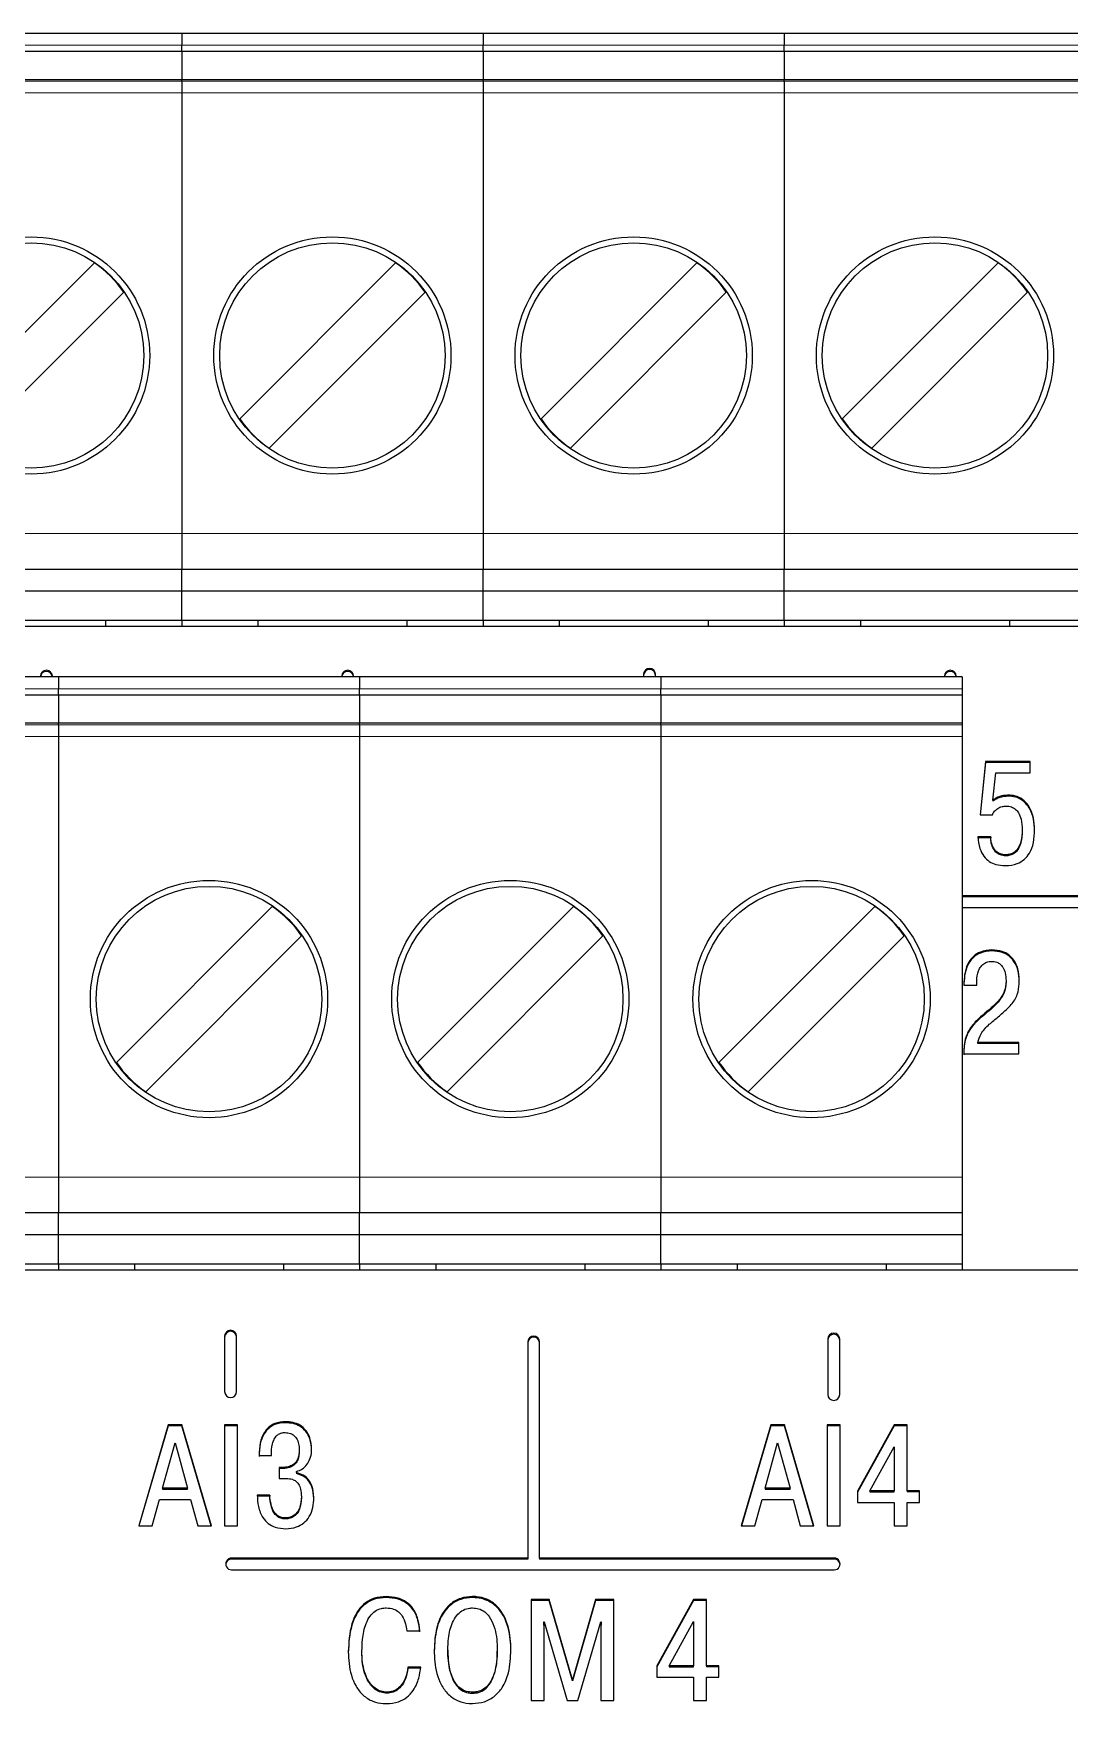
# Model space of a CAD drawing. Header units: millimetres. Extents: x 15 to 1184, y 5 to 836.
# Drawn here: x 604.62 to 608.11, y 666.64 to 672.27 of the extents above; entities that cross this region are included whole.
import ezdxf

# ---------------------------------------------------------------- set-up
doc = ezdxf.new("R2010")
doc.units = ezdxf.units.MM

msp = doc.modelspace()

# ---------------------------------------------------------------- linework, layer by layer
at = {"color": 7, "linetype": 'Continuous', "lineweight": 25}
for p, q in [((605.1205, 672.2687), (604.1045, 672.2687)), ((606.1365, 672.2687), (605.1205, 672.2687)), ((605.1205, 672.2687), (605.1205, 672.2287)), ((607.1525, 672.2687), (606.1365, 672.2687)), ((606.1365, 672.2687), (606.1365, 672.2287)), ((608.1685, 672.2687), (607.1525, 672.2687)), ((607.1525, 672.2687), (607.1525, 672.2287)), ((604.1045, 672.2087), (605.1205, 672.2087)), ((605.1205, 672.2087), (605.1205, 672.2287)), ((605.1205, 672.2087), (606.1365, 672.2087)), ((605.1205, 672.2087), (605.1205, 672.1127)), ((606.1365, 672.2087), (606.1365, 672.2287)), ((606.1365, 672.2087), (607.1525, 672.2087)), ((606.1365, 672.2087), (606.1365, 672.1127)), ((607.1525, 672.2087), (607.1525, 672.2287)), ((607.1525, 672.2087), (608.1685, 672.2087)), ((607.1525, 672.2087), (607.1525, 672.1127)), ((605.1205, 672.1127), (604.1045, 672.1127)), ((606.1365, 672.1127), (605.1205, 672.1127)), ((605.1205, 672.1078), (605.1205, 672.1127)), ((605.1205, 672.1078), (605.1205, 672.0679)), ((605.1205, 672.0679), (605.1205, 670.5827)), ((607.1525, 672.1127), (606.1365, 672.1127)), ((606.1365, 672.1078), (606.1365, 672.1127)), ((606.1365, 672.1078), (606.1365, 672.0679)), ((606.1365, 672.0679), (606.1365, 670.5827)), ((608.1685, 672.1127), (607.1525, 672.1127)), ((607.1525, 672.1078), (607.1525, 672.1127)), ((607.1525, 672.1078), (607.1525, 672.0679)), ((607.1525, 672.0679), (607.1525, 670.5827)), ((604.3001, 670.9693), (604.8259, 671.4951)), ((605.3161, 670.9693), (605.8419, 671.4951)), ((606.3321, 670.9693), (606.8579, 671.4951)), ((607.3481, 670.9693), (607.8739, 671.4951)), ((604.9249, 671.3961), (604.3991, 670.8703)), ((605.9409, 671.3961), (605.4151, 670.8703)), ((606.9569, 671.3961), (606.4311, 670.8703)), ((607.9729, 671.3961), (607.4471, 670.8703)), ((605.1205, 670.5827), (605.1205, 670.4627)), ((606.1365, 670.5827), (606.1365, 670.4627)), ((607.1525, 670.5827), (607.1525, 670.4627)), ((604.1045, 670.4627), (605.1205, 670.4627)), ((605.1205, 670.4627), (606.1365, 670.4627)), ((605.1205, 670.3887), (605.1205, 670.4627)), ((606.1365, 670.4627), (607.1525, 670.4627)), ((606.1365, 670.3887), (606.1365, 670.4627)), ((607.1525, 670.4627), (608.1685, 670.4627)), ((607.1525, 670.3887), (607.1525, 670.4627)), ((604.1045, 670.3887), (605.1205, 670.3887)), ((605.1205, 670.3887), (606.1365, 670.3887)), ((605.1205, 670.2887), (605.1205, 670.3887)), ((606.1365, 670.3887), (607.1525, 670.3887)), ((606.1365, 670.2887), (606.1365, 670.3887)), ((607.1525, 670.3887), (608.1685, 670.3887)), ((607.1525, 670.2887), (607.1525, 670.3887)), ((613.2565, 670.2687), (589.8565, 670.2687)), ((604.8635, 670.2887), (604.3615, 670.2887)), ((605.1205, 670.2887), (604.8635, 670.2887)), ((604.8635, 670.2887), (604.8635, 670.2687)), ((605.3775, 670.2887), (605.1205, 670.2887)), ((605.1205, 670.2887), (605.1205, 670.2687)), ((605.8795, 670.2887), (605.3775, 670.2887)), ((605.3775, 670.2887), (605.3775, 670.2687)), ((606.1365, 670.2887), (605.8795, 670.2887)), ((605.8795, 670.2887), (605.8795, 670.2687)), ((606.3935, 670.2887), (606.1365, 670.2887)), ((606.1365, 670.2887), (606.1365, 670.2687)), ((606.8955, 670.2887), (606.3935, 670.2887)), ((606.3935, 670.2887), (606.3935, 670.2687)), ((607.1525, 670.2887), (606.8955, 670.2887)), ((606.8955, 670.2887), (606.8955, 670.2687)), ((607.4095, 670.2887), (607.1525, 670.2887)), ((607.1525, 670.2887), (607.1525, 670.2687)), ((607.9115, 670.2887), (607.4095, 670.2887)), ((607.4095, 670.2887), (607.4095, 670.2687)), ((608.1685, 670.2887), (607.9115, 670.2887)), ((607.9115, 670.2887), (607.9115, 670.2687)), ((604.7045, 670.0987), (603.6885, 670.0987)), ((604.6442, 670.1014), (604.6442, 670.0987)), ((604.6842, 670.0987), (604.6842, 670.1014)), ((605.7205, 670.0987), (604.7045, 670.0987)), ((604.7045, 670.0987), (604.7045, 670.0587)), ((605.6602, 670.1014), (605.6602, 670.0987)), ((605.7002, 670.0987), (605.7002, 670.1014)), ((606.7365, 670.0987), (605.7205, 670.0987)), ((605.7205, 670.0987), (605.7205, 670.0587)), ((606.6779, 670.1079), (606.6779, 670.0987)), ((606.7179, 670.0987), (606.7179, 670.1079)), ((607.7525, 670.0987), (606.7365, 670.0987)), ((606.7365, 670.0987), (606.7365, 670.0587)), ((607.6922, 670.1014), (607.6922, 670.0987)), ((607.7322, 670.0987), (607.7322, 670.1014)), ((607.7525, 670.0987), (607.7525, 670.0587)), ((603.6885, 670.0387), (604.7045, 670.0387)), ((604.7045, 670.0387), (604.7045, 670.0587)), ((604.7045, 670.0387), (605.7205, 670.0387)), ((604.7045, 670.0387), (604.7045, 669.9427)), ((605.7205, 670.0387), (605.7205, 670.0587)), ((605.7205, 670.0387), (606.7365, 670.0387)), ((605.7205, 670.0387), (605.7205, 669.9427)), ((606.7365, 670.0387), (606.7365, 670.0587)), ((606.7365, 670.0387), (607.7525, 670.0387)), ((606.7365, 670.0387), (606.7365, 669.9427)), ((607.7525, 670.0587), (607.7525, 670.0387)), ((607.7525, 670.0387), (607.7525, 669.9427)), ((604.7045, 669.9427), (603.6885, 669.9427)), ((605.7205, 669.9427), (604.7045, 669.9427)), ((604.7045, 669.9378), (604.7045, 669.9427)), ((604.7045, 669.9378), (604.7045, 669.8979)), ((606.7365, 669.9427), (605.7205, 669.9427)), ((605.7205, 669.9378), (605.7205, 669.9427)), ((605.7205, 669.9378), (605.7205, 669.8979)), ((607.7525, 669.9427), (606.7365, 669.9427)), ((606.7365, 669.9378), (606.7365, 669.9427)), ((606.7365, 669.9378), (606.7365, 669.8979)), ((607.7525, 669.9427), (607.7525, 669.9378)), ((607.7525, 669.9378), (607.7525, 669.8979)), ((604.7045, 669.8979), (604.7045, 668.4127)), ((605.7205, 669.8979), (605.7205, 668.4127)), ((606.7365, 669.8979), (606.7365, 668.4127)), ((607.7525, 669.8979), (607.7525, 668.4127)), ((607.8308, 669.8134), (607.8125, 669.6339)), ((607.9814, 669.8134), (607.8308, 669.8134)), ((607.8308, 669.8134), (607.8308, 669.8099)), ((607.9814, 669.775), (607.9814, 669.8134)), ((607.8308, 669.8099), (607.8129, 669.6339)), ((607.9814, 669.8099), (607.8308, 669.8099)), ((607.856, 669.6835), (607.8653, 669.775)), ((607.8653, 669.775), (607.9814, 669.775)), ((607.856, 669.6835), (607.856, 669.68)), ((607.8125, 669.6339), (607.854, 669.6339)), ((607.8485, 669.56), (607.8051, 669.56)), ((607.8485, 669.5565), (607.8051, 669.5565)), ((607.8485, 669.56), (607.8485, 669.5565)), ((607.9547, 669.5833), (607.9547, 669.5799)), ((610.7619, 669.3609), (607.7525, 669.3609)), ((604.9001, 668.7993), (605.4259, 669.3251)), ((605.9161, 668.7993), (606.4419, 669.3251)), ((606.9321, 668.7993), (607.4579, 669.3251)), ((610.7619, 669.3574), (607.7525, 669.3574)), ((607.7525, 669.3215), (610.7619, 669.3215)), ((605.5249, 669.2261), (604.9991, 668.7003)), ((606.5409, 669.2261), (606.0151, 668.7003)), ((607.5569, 669.2261), (607.0311, 668.7003)), ((607.7584, 669.0698), (607.7584, 669.0596)), ((607.7584, 669.0596), (607.8014, 669.0596)), ((607.8014, 669.0596), (607.8014, 669.0742)), ((607.9002, 669.0747), (607.9002, 669.0712)), ((607.9436, 668.8661), (607.8049, 668.8661)), ((607.8049, 668.8626), (607.8049, 668.8661)), ((607.9436, 668.8626), (607.8049, 668.8626)), ((607.9436, 668.8276), (607.9436, 668.8661)), ((607.7575, 668.8276), (607.9436, 668.8276)), ((604.7045, 668.4127), (604.7045, 668.2927)), ((605.7205, 668.4127), (605.7205, 668.2927)), ((606.7365, 668.4127), (606.7365, 668.2927)), ((607.7525, 668.4127), (607.7525, 668.2927)), ((603.6885, 668.2927), (604.7045, 668.2927)), ((604.7045, 668.2927), (605.7205, 668.2927)), ((604.7045, 668.2187), (604.7045, 668.2927)), ((605.7205, 668.2927), (606.7365, 668.2927)), ((605.7205, 668.2187), (605.7205, 668.2927)), ((606.7365, 668.2927), (607.7525, 668.2927)), ((606.7365, 668.2187), (606.7365, 668.2927)), ((607.7525, 668.2927), (607.7525, 668.2187)), ((603.6885, 668.2187), (604.7045, 668.2187)), ((604.7045, 668.2187), (605.7205, 668.2187)), ((604.7045, 668.1187), (604.7045, 668.2187)), ((605.7205, 668.2187), (606.7365, 668.2187)), ((605.7205, 668.1187), (605.7205, 668.2187)), ((606.7365, 668.2187), (607.7525, 668.2187)), ((606.7365, 668.1187), (606.7365, 668.2187)), ((607.7525, 668.2187), (607.7525, 668.1187)), ((613.2565, 668.0987), (589.8565, 668.0987)), ((604.7045, 668.1187), (604.4475, 668.1187)), ((604.9615, 668.1187), (604.7045, 668.1187)), ((604.7045, 668.1187), (604.7045, 668.0987)), ((605.4635, 668.1187), (604.9615, 668.1187)), ((604.9615, 668.1187), (604.9615, 668.0987)), ((605.7205, 668.1187), (605.4635, 668.1187)), ((605.4635, 668.1187), (605.4635, 668.0987)), ((605.9775, 668.1187), (605.7205, 668.1187)), ((605.7205, 668.1187), (605.7205, 668.0987)), ((606.4795, 668.1187), (605.9775, 668.1187)), ((605.9775, 668.1187), (605.9775, 668.0987)), ((606.7365, 668.1187), (606.4795, 668.1187)), ((606.4795, 668.1187), (606.4795, 668.0987)), ((606.9935, 668.1187), (606.7365, 668.1187)), ((606.7365, 668.1187), (606.7365, 668.0987)), ((607.4955, 668.1187), (606.9935, 668.1187)), ((606.9935, 668.1187), (606.9935, 668.0987)), ((607.7525, 668.1187), (607.4955, 668.1187)), ((607.4955, 668.1187), (607.4955, 668.0987)), ((607.7525, 668.1187), (607.7525, 668.0987)), ((605.2652, 667.8762), (605.2652, 667.689)), ((605.3052, 667.689), (605.3052, 667.8762)), ((606.2872, 667.8565), (606.2872, 667.1277)), ((606.3272, 667.1277), (606.3272, 667.8565)), ((607.2992, 667.8663), (607.2992, 667.6792)), ((607.3392, 667.6792), (607.3392, 667.8663)), ((605.0747, 667.5774), (604.9754, 667.2369)), ((605.0747, 667.5739), (604.9764, 667.2369)), ((605.1212, 667.5774), (605.0747, 667.5774)), ((605.0747, 667.5774), (605.0747, 667.5739)), ((605.1212, 667.5739), (605.0747, 667.5739)), ((605.2204, 667.2369), (605.1212, 667.5774)), ((605.1212, 667.5774), (605.1212, 667.5739)), ((605.2194, 667.2369), (605.1212, 667.5739)), ((605.2645, 667.5774), (605.2645, 667.2369)), ((605.3085, 667.5774), (605.2645, 667.5774)), ((605.3085, 667.5739), (605.2645, 667.5739)), ((605.3085, 667.2369), (605.3085, 667.5774)), ((607.1067, 667.5774), (607.0074, 667.2369)), ((607.1067, 667.5739), (607.0084, 667.2369)), ((607.1532, 667.5774), (607.1067, 667.5774)), ((607.1067, 667.5774), (607.1067, 667.5739)), ((607.1532, 667.5739), (607.1067, 667.5739)), ((607.2524, 667.2369), (607.1532, 667.5774)), ((607.1532, 667.5774), (607.1532, 667.5739)), ((607.2514, 667.2369), (607.1532, 667.5739)), ((607.2965, 667.5774), (607.2965, 667.2369)), ((607.3405, 667.5774), (607.2965, 667.5774)), ((607.3405, 667.5739), (607.2965, 667.5739)), ((607.3405, 667.2369), (607.3405, 667.5774)), ((607.5234, 667.5774), (607.3994, 667.3537)), ((607.5234, 667.5739), (607.3994, 667.3502)), ((607.5673, 667.5774), (607.5234, 667.5774)), ((607.5234, 667.5774), (607.5234, 667.5739)), ((607.5673, 667.5739), (607.5234, 667.5739)), ((607.5673, 667.3541), (607.5673, 667.5774)), ((605.056, 667.3634), (605.098, 667.5161)), ((605.098, 667.5161), (605.1399, 667.3634)), ((607.088, 667.3634), (607.13, 667.5161)), ((607.13, 667.5161), (607.1719, 667.3634)), ((607.4414, 667.3541), (607.5234, 667.503)), ((607.5234, 667.503), (607.5234, 667.3541)), ((605.3812, 667.4738), (605.4227, 667.4738)), ((605.517, 667.4923), (605.517, 667.4888)), ((605.4593, 667.4334), (605.4489, 667.4334)), ((605.4489, 667.4334), (605.4489, 667.3965)), ((605.4593, 667.4299), (605.4489, 667.4299)), ((605.4489, 667.3965), (605.4736, 667.3965)), ((605.5077, 667.4159), (605.5077, 667.4198)), ((605.5077, 667.4159), (605.5077, 667.4125)), ((605.1399, 667.3634), (605.056, 667.3634)), ((605.056, 667.3634), (605.056, 667.3599)), ((605.056, 667.3599), (605.1399, 667.3599)), ((605.1399, 667.3599), (605.1399, 667.3634)), ((605.4173, 667.3405), (605.3748, 667.3405)), ((605.4173, 667.3371), (605.3748, 667.3371)), ((605.4173, 667.3405), (605.4173, 667.3371)), ((605.524, 667.3352), (605.524, 667.3317)), ((607.1719, 667.3634), (607.088, 667.3634)), ((607.088, 667.3634), (607.088, 667.3599)), ((607.088, 667.3599), (607.1719, 667.3599)), ((607.1719, 667.3599), (607.1719, 667.3634)), ((607.3994, 667.3537), (607.3994, 667.3152)), ((607.4414, 667.3541), (607.4414, 667.3507)), ((607.5234, 667.3541), (607.4414, 667.3541)), ((607.4414, 667.3507), (607.5234, 667.3507)), ((607.5234, 667.3507), (607.5234, 667.3541)), ((607.6088, 667.3541), (607.5673, 667.3541)), ((607.5673, 667.3541), (607.5673, 667.3507)), ((607.6088, 667.3507), (607.5673, 667.3507)), ((607.6088, 667.3152), (607.6088, 667.3541)), ((605.0214, 667.2369), (605.0461, 667.325)), ((605.0461, 667.325), (605.1498, 667.325)), ((605.1498, 667.325), (605.1745, 667.2369)), ((607.0534, 667.2369), (607.0781, 667.325)), ((607.0781, 667.325), (607.1818, 667.325)), ((607.1818, 667.325), (607.2065, 667.2369)), ((607.3994, 667.3152), (607.5234, 667.3152)), ((607.5234, 667.3152), (607.5234, 667.2369)), ((607.5673, 667.2369), (607.5673, 667.3152)), ((607.5673, 667.3152), (607.6088, 667.3152)), ((604.9754, 667.2369), (605.0214, 667.2369)), ((605.1745, 667.2369), (605.2204, 667.2369)), ((605.2645, 667.2369), (605.3085, 667.2369)), ((607.0074, 667.2369), (607.0534, 667.2369)), ((607.2065, 667.2369), (607.2524, 667.2369)), ((607.2965, 667.2369), (607.3405, 667.2369)), ((607.5234, 667.2369), (607.5673, 667.2369)), ((606.2872, 667.1277), (605.2888, 667.1277)), ((606.2872, 667.1242), (605.2888, 667.1242)), ((606.2872, 667.1277), (606.2872, 667.1242)), ((607.3207, 667.1277), (606.3272, 667.1277)), ((606.3272, 667.1277), (606.3272, 667.1242)), ((607.3207, 667.1242), (606.3272, 667.1242)), ((605.2888, 667.0883), (607.3207, 667.0883)), ((606.3601, 666.988), (606.2989, 666.988)), ((606.2989, 666.988), (606.2989, 666.6475)), ((606.3601, 666.9845), (606.2989, 666.9845)), ((606.4381, 666.7171), (606.3601, 666.988)), ((606.3601, 666.988), (606.3601, 666.9845)), ((606.4381, 666.7136), (606.3601, 666.9845)), ((606.5162, 666.988), (606.4381, 666.7171)), ((606.5162, 666.9845), (606.4381, 666.7136)), ((606.5774, 666.988), (606.5162, 666.988)), ((606.5162, 666.988), (606.5162, 666.9845)), ((606.5774, 666.9845), (606.5162, 666.9845)), ((606.5774, 666.6475), (606.5774, 666.988)), ((606.8466, 666.988), (606.7226, 666.7643)), ((606.8466, 666.9845), (606.7226, 666.7608)), ((606.8906, 666.988), (606.8466, 666.988)), ((606.8466, 666.988), (606.8466, 666.9845)), ((606.8906, 666.9845), (606.8466, 666.9845)), ((606.8906, 666.7647), (606.8906, 666.988)), ((605.8793, 666.8829), (605.9233, 666.8829)), ((606.3428, 666.8946), (606.3413, 666.9131)), ((606.3413, 666.9131), (606.3428, 666.9131)), ((606.3413, 666.9131), (606.3413, 666.9096)), ((606.3428, 666.8911), (606.3413, 666.9096)), ((606.3428, 666.9131), (606.4199, 666.6475)), ((606.3428, 666.6475), (606.3428, 666.8946)), ((606.4564, 666.6475), (606.5335, 666.9131)), ((606.5335, 666.9131), (606.5349, 666.9131)), ((606.5349, 666.9131), (606.5335, 666.8946)), ((606.5349, 666.9096), (606.5335, 666.8911)), ((606.5335, 666.8946), (606.5335, 666.6475)), ((606.5349, 666.9131), (606.5349, 666.9096)), ((606.7646, 666.7647), (606.8466, 666.9136)), ((606.8466, 666.9136), (606.8466, 666.7647)), ((605.6823, 666.8119), (605.6823, 666.8085)), ((605.7282, 666.8104), (605.7282, 666.8139)), ((605.9718, 666.8178), (605.9718, 666.8143)), ((606.0177, 666.8178), (606.0177, 666.8143)), ((606.1847, 666.8178), (606.1847, 666.8143)), ((605.9267, 666.7604), (605.8828, 666.7604)), ((605.8828, 666.7604), (605.8828, 666.7569)), ((605.9267, 666.7569), (605.8828, 666.7569)), ((606.4381, 666.7171), (606.4381, 666.7136)), ((606.7226, 666.7643), (606.7226, 666.7258)), ((606.7226, 666.7258), (606.8466, 666.7258)), ((606.8466, 666.7647), (606.7646, 666.7647)), ((606.7646, 666.7647), (606.7646, 666.7613)), ((606.7646, 666.7613), (606.8466, 666.7613)), ((606.8466, 666.7613), (606.8466, 666.7647)), ((606.8466, 666.7258), (606.8466, 666.6475)), ((606.932, 666.7647), (606.8906, 666.7647)), ((606.8906, 666.7647), (606.8906, 666.7613)), ((606.932, 666.7613), (606.8906, 666.7613)), ((606.8906, 666.6475), (606.8906, 666.7258)), ((606.8906, 666.7258), (606.932, 666.7258)), ((606.932, 666.7258), (606.932, 666.7647)), ((606.2989, 666.6475), (606.3428, 666.6475)), ((606.4199, 666.6475), (606.4564, 666.6475)), ((606.5335, 666.6475), (606.5774, 666.6475)), ((606.8466, 666.6475), (606.8906, 666.6475))]:
    msp.add_line(p, q, dxfattribs=at)
at = {"color": 8, "linetype": 'Continuous', "lineweight": 18}
for p, q in [((604.1045, 672.2287), (605.1205, 672.2287)), ((605.1205, 672.2287), (606.1365, 672.2287)), ((606.1365, 672.2287), (607.1525, 672.2287)), ((607.1525, 672.2287), (608.1685, 672.2287)), ((605.1205, 672.1078), (604.1045, 672.1078)), ((604.1045, 672.0679), (605.1205, 672.0679)), ((606.1365, 672.1078), (605.1205, 672.1078)), ((605.1205, 672.0679), (606.1365, 672.0679)), ((607.1525, 672.1078), (606.1365, 672.1078)), ((606.1365, 672.0679), (607.1525, 672.0679)), ((608.1685, 672.1078), (607.1525, 672.1078)), ((607.1525, 672.0679), (608.1685, 672.0679)), ((605.1205, 670.5827), (604.1045, 670.5827)), ((606.1365, 670.5827), (605.1205, 670.5827)), ((607.1525, 670.5827), (606.1365, 670.5827)), ((608.1685, 670.5827), (607.1525, 670.5827)), ((603.6885, 670.0587), (604.7045, 670.0587)), ((604.7045, 670.0587), (605.7205, 670.0587)), ((605.7205, 670.0587), (606.7365, 670.0587)), ((606.7365, 670.0587), (607.7525, 670.0587)), ((604.7045, 669.9378), (603.6885, 669.9378)), ((605.7205, 669.9378), (604.7045, 669.9378)), ((606.7365, 669.9378), (605.7205, 669.9378)), ((607.7525, 669.9378), (606.7365, 669.9378)), ((603.6885, 669.8979), (604.7045, 669.8979)), ((604.7045, 669.8979), (605.7205, 669.8979)), ((605.7205, 669.8979), (606.7365, 669.8979)), ((606.7365, 669.8979), (607.7525, 669.8979)), ((607.9098, 669.7), (607.9098, 669.6966)), ((607.8979, 669.4992), (607.8979, 669.4957)), ((607.8528, 669.1783), (607.8528, 669.1748)), ((607.8142, 668.9531), (607.8142, 668.9496)), ((604.7045, 668.4127), (603.6885, 668.4127)), ((605.7205, 668.4127), (604.7045, 668.4127)), ((606.7365, 668.4127), (605.7205, 668.4127)), ((607.7525, 668.4127), (606.7365, 668.4127)), ((605.4706, 667.5876), (605.4706, 667.5841)), ((605.4593, 667.4334), (605.4593, 667.4299)), ((605.4686, 667.2632), (605.4686, 667.2597)), ((605.2888, 667.1277), (605.2888, 667.1242)), ((607.3207, 667.1277), (607.3207, 667.1242)), ((605.8102, 666.9982), (605.8102, 666.9947)), ((606.1012, 666.9982), (606.1012, 666.9947)), ((605.8126, 666.6757), (605.8126, 666.6723)), ((606.1012, 666.6723), (606.1012, 666.6757))]:
    msp.add_line(p, q, dxfattribs=at)
at = {"color": 7, "linetype": 'Continuous', "lineweight": 25}
for centre, radius in [((604.6125, 671.1827), 0.4), ((604.6125, 671.1827), 0.38), ((605.6285, 671.1827), 0.4), ((605.6285, 671.1827), 0.38), ((606.6445, 671.1827), 0.4), ((606.6445, 671.1827), 0.38), ((607.6605, 671.1827), 0.4), ((607.6605, 671.1827), 0.38), ((605.2125, 669.0127), 0.4), ((605.2125, 669.0127), 0.38), ((606.2285, 669.0127), 0.4), ((606.2285, 669.0127), 0.38), ((607.2445, 669.0127), 0.4), ((607.2445, 669.0127), 0.38)]:
    msp.add_circle(centre, radius, dxfattribs=at)
for centre, radius, start, end in [((604.6125, 671.1827), 0.3783, 34.3365, 55.6635), ((605.6285, 671.1827), 0.3783, 34.3365, 55.6635), ((606.6445, 671.1827), 0.3783, 34.3365, 55.6635), ((607.6605, 671.1827), 0.3783, 34.3365, 55.6635), ((605.6285, 671.1827), 0.3783, 214.3365, 235.6635), ((606.6445, 671.1827), 0.3783, 214.3365, 235.6635), ((607.6605, 671.1827), 0.3783, 214.3365, 235.6635), ((604.6642, 670.1012), 0.02, 0.7079, 179.2921), ((604.6642, 670.0977), 0.02, 2.9091, 177.0909), ((605.6802, 670.1012), 0.02, 0.7089, 179.2911), ((605.6802, 670.0977), 0.02, 2.9091, 177.0909), ((606.6979, 670.1076), 0.02, 0.7075, 179.2925), ((606.6979, 670.1041), 0.02, 0.7075, 179.2925), ((607.7122, 670.1012), 0.02, 0.7083, 179.2917), ((607.7122, 670.0977), 0.02, 2.9084, 177.0916), ((605.2125, 669.0127), 0.3783, 34.3365, 55.6635), ((606.2285, 669.0127), 0.3783, 34.3365, 55.6635), ((607.2445, 669.0127), 0.3783, 34.3365, 55.6635), ((605.2125, 669.0127), 0.3783, 214.3365, 235.6635), ((606.2285, 669.0127), 0.3783, 214.3365, 235.6635), ((607.2445, 669.0127), 0.3783, 214.3365, 235.6635), ((605.2852, 667.8759), 0.02, 0.7082, 179.2918), ((605.2852, 667.8725), 0.02, 0.7061, 179.2939), ((606.3072, 667.8562), 0.02, 0.7054, 179.2946), ((606.3072, 667.8528), 0.02, 0.7054, 179.2946), ((607.3192, 667.8661), 0.02, 0.7061, 179.2939), ((607.3192, 667.8626), 0.02, 0.7054, 179.2946), ((605.2852, 667.6893), 0.02, 180.7068, 359.2932), ((607.3192, 667.6794), 0.02, 180.7075, 359.2925), ((605.2885, 667.108), 0.0197, 89.2951, 270.7049), ((605.2886, 667.1044), 0.0199, 89.5905, 174.4783), ((607.321, 667.108), 0.0197, 269.2944, 90.7056), ((607.3209, 667.1044), 0.0199, 5.5197, 90.4115)]:
    msp.add_arc(centre, radius, start, end, dxfattribs=at)
for points, knots in [([(607.9098, 669.7), (607.9038, 669.6998), (607.8888, 669.6993), (607.8702, 669.6932), (607.8594, 669.6858), (607.856, 669.6835)], [0, 0, 0, 0, 0.314903, 0.78252, 1, 1, 1, 1]), ([(607.9967, 669.5838), (607.996, 669.597), (607.9945, 669.6235), (607.982, 669.6576), (607.9623, 669.6828), (607.9391, 669.6966), (607.9205, 669.6999), (607.9111, 669.7), (607.9098, 669.7)], [0, 0, 0, 0, 0.245548, 0.492319, 0.659511, 0.827883, 0.976244, 1, 1, 1, 1]), ([(607.854, 669.6339), (607.8561, 669.6382), (607.8605, 669.6468), (607.8722, 669.6564), (607.8862, 669.6625), (607.8964, 669.6632), (607.9014, 669.6636)], [0, 0, 0, 0, 0.242797, 0.486842, 0.749857, 1, 1, 1, 1]), ([(607.9098, 669.6966), (607.9038, 669.6964), (607.8888, 669.6958), (607.8702, 669.6897), (607.8594, 669.6824), (607.856, 669.68)], [0, 0, 0, 0, 0.314905, 0.782519, 1, 1, 1, 1]), ([(607.9014, 669.6636), (607.9072, 669.6631), (607.9184, 669.662), (607.9326, 669.6533), (607.9443, 669.639), (607.9533, 669.6153), (607.9542, 669.5953), (607.9547, 669.5833)], [0, 0, 0, 0, 0.157311, 0.307928, 0.442821, 0.665825, 1, 1, 1, 1]), ([(607.9967, 669.5803), (607.996, 669.5935), (607.9945, 669.6201), (607.982, 669.6541), (607.9623, 669.6793), (607.9391, 669.6931), (607.9205, 669.6964), (607.9111, 669.6966), (607.9098, 669.6966)], [0, 0, 0, 0, 0.245552, 0.492322, 0.65951, 0.827883, 0.976245, 1, 1, 1, 1]), ([(607.8051, 669.56), (607.8066, 669.5468), (607.8092, 669.5236), (607.8233, 669.4946), (607.8427, 669.4758), (607.8681, 669.4641), (607.8872, 669.4632), (607.8979, 669.4626)], [0, 0, 0, 0, 0.26377, 0.462628, 0.626843, 0.791049, 1, 1, 1, 1]), ([(607.8979, 669.4992), (607.8921, 669.4997), (607.8809, 669.5006), (607.8672, 669.5094), (607.8564, 669.5233), (607.8499, 669.5406), (607.8489, 669.554), (607.8485, 669.56)], [0, 0, 0, 0, 0.195318, 0.378516, 0.536009, 0.793521, 1, 1, 1, 1]), ([(607.8979, 669.4957), (607.8921, 669.4962), (607.8809, 669.4972), (607.8672, 669.506), (607.8564, 669.5198), (607.8499, 669.5371), (607.8489, 669.5505), (607.8485, 669.5565)], [0, 0, 0, 0, 0.195318, 0.378521, 0.536014, 0.79352, 1, 1, 1, 1]), ([(607.8979, 669.4626), (607.9116, 669.4637), (607.9346, 669.4657), (607.9626, 669.4826), (607.9824, 669.5069), (607.9949, 669.5419), (607.9961, 669.5692), (607.9967, 669.5838)], [0, 0, 0, 0, 0.227375, 0.381726, 0.536089, 0.750842, 1, 1, 1, 1]), ([(607.9547, 669.5833), (607.9542, 669.57), (607.9533, 669.5496), (607.944, 669.525), (607.9326, 669.5101), (607.918, 669.5016), (607.9058, 669.4993), (607.8994, 669.4992), (607.8979, 669.4992)], [0, 0, 0, 0, 0.348225, 0.534722, 0.682992, 0.832318, 0.962415, 1, 1, 1, 1]), ([(607.9547, 669.5799), (607.9542, 669.5666), (607.9533, 669.5462), (607.944, 669.5215), (607.9326, 669.5066), (607.918, 669.4981), (607.9058, 669.4959), (607.8994, 669.4957), (607.8979, 669.4957)], [0, 0, 0, 0, 0.348225, 0.534727, 0.682993, 0.832318, 0.962415, 1, 1, 1, 1]), ([(607.8528, 669.1783), (607.8394, 669.1772), (607.8172, 669.1754), (607.7904, 669.1588), (607.7716, 669.1353), (607.7604, 669.1044), (607.7591, 669.081), (607.7584, 669.0698)], [0, 0, 0, 0, 0.241964, 0.402931, 0.563759, 0.792773, 1, 1, 1, 1]), ([(607.8528, 669.1748), (607.8394, 669.1737), (607.8172, 669.1719), (607.7904, 669.1554), (607.7716, 669.1318), (607.7604, 669.1009), (607.7591, 669.0775), (607.7584, 669.0664)], [0, 0, 0, 0, 0.241964, 0.402933, 0.56376, 0.792769, 1, 1, 1, 1]), ([(607.8014, 669.0742), (607.8024, 669.0858), (607.8038, 669.103), (607.815, 669.1235), (607.8275, 669.1347), (607.8406, 669.1394), (607.8485, 669.1398), (607.8513, 669.1399)], [0, 0, 0, 0, 0.37514, 0.560302, 0.747097, 0.909681, 1, 1, 1, 1]), ([(607.8513, 669.1399), (607.8573, 669.1394), (607.8679, 669.1385), (607.8809, 669.1306), (607.8911, 669.1184), (607.8987, 669.0993), (607.8996, 669.0835), (607.9002, 669.0747)], [0, 0, 0, 0, 0.1939497, 0.3383026, 0.4823067, 0.7102949, 1, 1, 1, 1]), ([(607.9446, 669.0752), (607.9438, 669.0885), (607.9423, 669.1123), (607.9294, 669.1424), (607.9106, 669.1628), (607.8847, 669.1761), (607.8645, 669.1775), (607.8528, 669.1783)], [0, 0, 0, 0, 0.255644, 0.4581522, 0.618583, 0.7791699, 1, 1, 1, 1]), ([(607.9446, 669.0717), (607.9438, 669.085), (607.9423, 669.1088), (607.9294, 669.139), (607.9106, 669.1593), (607.8847, 669.1727), (607.8645, 669.174), (607.8528, 669.1748)], [0, 0, 0, 0, 0.255645, 0.458153, 0.618581, 0.779169, 1, 1, 1, 1]), ([(607.9002, 669.0747), (607.8991, 669.0611), (607.8969, 669.0338), (607.8631, 668.9923), (607.8334, 668.9685), (607.8142, 668.9531)], [0, 0, 0, 0, 0.260103, 0.52233, 1, 1, 1, 1]), ([(607.9002, 669.0712), (607.8991, 669.0576), (607.8969, 669.0303), (607.8631, 668.9889), (607.8334, 668.965), (607.8142, 668.9496)], [0, 0, 0, 0, 0.260103, 0.52233, 1, 1, 1, 1]), ([(607.8587, 668.9405), (607.8689, 668.9489), (607.8893, 668.9658), (607.9187, 668.9929), (607.9405, 669.0263), (607.9444, 669.0558), (607.9446, 669.0716), (607.9446, 669.0752)], [0, 0, 0, 0, 0.237045, 0.474419, 0.714792, 0.934938, 1, 1, 1, 1]), ([(607.8142, 668.9531), (607.8047, 668.9439), (607.7854, 668.9254), (607.7623, 668.8868), (607.7579, 668.852), (607.7575, 668.8311), (607.7575, 668.8276)], [0, 0, 0, 0, 0.27741, 0.557721, 0.926683, 1, 1, 1, 1]), ([(607.8142, 668.9496), (607.8047, 668.9404), (607.7854, 668.922), (607.7623, 668.8834), (607.7579, 668.8486), (607.7575, 668.8276), (607.7575, 668.8242)], [0, 0, 0, 0, 0.27741, 0.557721, 0.926688, 1, 1, 1, 1]), ([(607.8049, 668.8661), (607.8079, 668.8761), (607.8152, 668.8998), (607.8377, 668.923), (607.8536, 668.9362), (607.8587, 668.9405)], [0, 0, 0, 0, 0.334692, 0.788866, 1, 1, 1, 1]), ([(605.4706, 667.5876), (605.4584, 667.5866), (605.4379, 667.585), (605.4131, 667.5698), (605.3951, 667.5476), (605.3829, 667.5146), (605.3818, 667.4882), (605.3812, 667.4738)], [0, 0, 0, 0, 0.218486, 0.367279, 0.515907, 0.735137, 1, 1, 1, 1]), ([(605.4706, 667.5841), (605.4584, 667.5832), (605.4379, 667.5815), (605.4131, 667.5663), (605.3951, 667.5441), (605.3829, 667.5111), (605.3818, 667.4847), (605.3812, 667.4703)], [0, 0, 0, 0, 0.2184853, 0.367279, 0.5159067, 0.7351371, 1, 1, 1, 1]), ([(605.5585, 667.4942), (605.5575, 667.5076), (605.5557, 667.5301), (605.5406, 667.5588), (605.5204, 667.5767), (605.4958, 667.5862), (605.4791, 667.5871), (605.4706, 667.5876)], [0, 0, 0, 0, 0.277709, 0.467321, 0.658196, 0.826081, 1, 1, 1, 1]), ([(605.5585, 667.4907), (605.5575, 667.5041), (605.5557, 667.5267), (605.5406, 667.5553), (605.5204, 667.5733), (605.4958, 667.5828), (605.4791, 667.5837), (605.4706, 667.5841)], [0, 0, 0, 0, 0.277709, 0.467322, 0.658197, 0.826081, 1, 1, 1, 1]), ([(605.4227, 667.4738), (605.4232, 667.4871), (605.4239, 667.5058), (605.4316, 667.529), (605.4404, 667.5416), (605.4521, 667.5487), (605.4618, 667.5509), (605.4677, 667.5511), (605.4696, 667.5511)], [0, 0, 0, 0, 0.389656, 0.55124, 0.71465, 0.829088, 0.94309, 1, 1, 1, 1]), ([(605.4696, 667.5511), (605.4756, 667.5506), (605.486, 667.5498), (605.499, 667.5419), (605.5089, 667.5301), (605.5157, 667.513), (605.5166, 667.4994), (605.517, 667.4923)], [0, 0, 0, 0, 0.207029, 0.36183, 0.51632, 0.748414, 1, 1, 1, 1]), ([(605.517, 667.4923), (605.5163, 667.4822), (605.5153, 667.4669), (605.5046, 667.4492), (605.4916, 667.4391), (605.4757, 667.4339), (605.4645, 667.4336), (605.4593, 667.4334)], [0, 0, 0, 0, 0.320277, 0.482448, 0.645263, 0.835023, 1, 1, 1, 1]), ([(605.517, 667.4888), (605.5163, 667.4787), (605.5153, 667.4634), (605.5046, 667.4458), (605.4916, 667.4356), (605.4757, 667.4305), (605.4645, 667.4301), (605.4593, 667.4299)], [0, 0, 0, 0, 0.3202708, 0.482449, 0.6452606, 0.8350212, 1, 1, 1, 1]), ([(605.5077, 667.4198), (605.514, 667.4222), (605.5274, 667.4272), (605.5432, 667.4425), (605.5543, 667.463), (605.5582, 667.481), (605.5585, 667.4918), (605.5585, 667.4942)], [0, 0, 0, 0, 0.207199, 0.4355208, 0.6618088, 0.924274, 1, 1, 1, 1]), ([(605.4736, 667.3965), (605.4804, 667.396), (605.4917, 667.3953), (605.5058, 667.3877), (605.5158, 667.3764), (605.5229, 667.3584), (605.5236, 667.3438), (605.524, 667.3352)], [0, 0, 0, 0, 0.2217312, 0.3684083, 0.5152764, 0.7140187, 1, 1, 1, 1]), ([(605.5659, 667.3318), (605.565, 667.3452), (605.5636, 667.3666), (605.5493, 667.3927), (605.531, 667.4092), (605.5154, 667.4137), (605.5077, 667.4159)], [0, 0, 0, 0, 0.359749, 0.572495, 0.786339, 1, 1, 1, 1]), ([(605.5659, 667.3283), (605.565, 667.3417), (605.5636, 667.3632), (605.5493, 667.3892), (605.531, 667.4057), (605.5154, 667.4102), (605.5077, 667.4125)], [0, 0, 0, 0, 0.35975, 0.572495, 0.786339, 1, 1, 1, 1]), ([(605.3748, 667.3405), (605.3757, 667.3274), (605.3776, 667.3009), (605.3904, 667.267), (605.4112, 667.2434), (605.438, 667.2289), (605.4591, 667.2275), (605.4711, 667.2266)], [0, 0, 0, 0, 0.2364758, 0.4748547, 0.6318786, 0.7892983, 1, 1, 1, 1]), ([(605.4686, 667.2632), (605.4637, 667.2636), (605.454, 667.2645), (605.4406, 667.2726), (605.4286, 667.2874), (605.42, 667.311), (605.4182, 667.3301), (605.4173, 667.3405)], [0, 0, 0, 0, 0.141319, 0.279223, 0.438664, 0.692124, 1, 1, 1, 1]), ([(605.4686, 667.2597), (605.4637, 667.2602), (605.454, 667.2611), (605.4406, 667.2691), (605.4286, 667.284), (605.42, 667.3075), (605.4182, 667.3266), (605.4173, 667.3371)], [0, 0, 0, 0, 0.141319, 0.279223, 0.438664, 0.692124, 1, 1, 1, 1]), ([(605.524, 667.3352), (605.5232, 667.3217), (605.522, 667.3025), (605.51, 667.2805), (605.4974, 667.2694), (605.4828, 667.2639), (605.4731, 667.2634), (605.4686, 667.2632)], [0, 0, 0, 0, 0.391431, 0.555677, 0.721211, 0.869922, 1, 1, 1, 1]), ([(605.524, 667.3317), (605.5232, 667.3182), (605.522, 667.299), (605.51, 667.2771), (605.4974, 667.266), (605.4828, 667.2605), (605.4731, 667.26), (605.4686, 667.2597)], [0, 0, 0, 0, 0.39143, 0.555676, 0.721214, 0.869922, 1, 1, 1, 1]), ([(605.4711, 667.2266), (605.4834, 667.2277), (605.5052, 667.2297), (605.5331, 667.2451), (605.553, 667.268), (605.5643, 667.2983), (605.5654, 667.3205), (605.5659, 667.3318)], [0, 0, 0, 0, 0.22786, 0.403719, 0.580117, 0.787583, 1, 1, 1, 1]), ([(605.8102, 666.9982), (605.7966, 666.9972), (605.7715, 666.9954), (605.7385, 666.978), (605.711, 666.9485), (605.6862, 666.8925), (605.6838, 666.8437), (605.6823, 666.8119)], [0, 0, 0, 0, 0.157456, 0.291199, 0.424778, 0.626449, 1, 1, 1, 1]), ([(605.8102, 666.9947), (605.7966, 666.9937), (605.7715, 666.9919), (605.7385, 666.9745), (605.711, 666.945), (605.6862, 666.8891), (605.6838, 666.8402), (605.6823, 666.8085)], [0, 0, 0, 0, 0.157456, 0.291197, 0.424776, 0.626447, 1, 1, 1, 1]), ([(605.9233, 666.8829), (605.9218, 666.8961), (605.9188, 666.9225), (605.9033, 666.9568), (605.8788, 666.981), (605.8475, 666.9957), (605.8237, 666.9973), (605.8102, 666.9982)], [0, 0, 0, 0, 0.22015, 0.442088, 0.61102, 0.779842, 1, 1, 1, 1]), ([(605.9233, 666.8795), (605.9218, 666.8926), (605.9188, 666.919), (605.9033, 666.9533), (605.8788, 666.9775), (605.8475, 666.9923), (605.8237, 666.9938), (605.8102, 666.9947)], [0, 0, 0, 0, 0.220154, 0.442087, 0.611023, 0.779842, 1, 1, 1, 1]), ([(606.1012, 666.9982), (606.0876, 666.9971), (606.0603, 666.995), (606.0256, 666.9747), (605.997, 666.9406), (605.9756, 666.8875), (605.9732, 666.8432), (605.9718, 666.8178)], [0, 0, 0, 0, 0.16112, 0.323351, 0.464299, 0.69287, 1, 1, 1, 1]), ([(606.1012, 666.9947), (606.0876, 666.9937), (606.0603, 666.9915), (606.0256, 666.9712), (605.997, 666.9371), (605.9756, 666.884), (605.9732, 666.8397), (605.9718, 666.8143)], [0, 0, 0, 0, 0.161119, 0.32335, 0.4643, 0.692868, 1, 1, 1, 1]), ([(606.2306, 666.8178), (606.2302, 666.8309), (606.2289, 666.8706), (606.2154, 666.9234), (606.1846, 666.9679), (606.1519, 666.9904), (606.1222, 666.9976), (606.1057, 666.9981), (606.1012, 666.9982)], [0, 0, 0, 0, 0.1594333, 0.4819883, 0.6420274, 0.8032989, 0.9461495, 1, 1, 1, 1]), ([(606.2306, 666.8143), (606.2302, 666.8274), (606.2289, 666.8671), (606.2154, 666.9199), (606.1846, 666.9644), (606.1519, 666.9869), (606.1222, 666.9941), (606.1057, 666.9946), (606.1012, 666.9947)], [0, 0, 0, 0, 0.159436, 0.481987, 0.642029, 0.803298, 0.94615, 1, 1, 1, 1]), ([(605.7282, 666.8139), (605.7285, 666.827), (605.7293, 666.8587), (605.7376, 666.8995), (605.7539, 666.9317), (605.7716, 666.9498), (605.7914, 666.9587), (605.8047, 666.9595), (605.8102, 666.9598)], [0, 0, 0, 0, 0.212752, 0.513517, 0.664217, 0.78841, 0.913465, 1, 1, 1, 1]), ([(605.8102, 666.9598), (605.8187, 666.9591), (605.8336, 666.958), (605.8523, 666.9472), (605.8669, 666.9304), (605.8759, 666.908), (605.8783, 666.8908), (605.8793, 666.8829)], [0, 0, 0, 0, 0.217934, 0.381432, 0.54471, 0.791574, 1, 1, 1, 1]), ([(606.0177, 666.8178), (606.0182, 666.8309), (606.0192, 666.8624), (606.0285, 666.9027), (606.0459, 666.9338), (606.0643, 666.951), (606.0838, 666.9589), (606.0964, 666.9595), (606.1012, 666.9598)], [0, 0, 0, 0, 0.2165058, 0.5182272, 0.6691618, 0.7953604, 0.9222876, 1, 1, 1, 1]), ([(606.1012, 666.9598), (606.108, 666.9593), (606.1227, 666.9583), (606.1425, 666.9477), (606.1612, 666.9277), (606.1794, 666.8876), (606.1844, 666.8479), (606.1846, 666.8208), (606.1847, 666.8178)], [0, 0, 0, 0, 0.109157, 0.23843, 0.352102, 0.55365, 0.949617, 1, 1, 1, 1]), ([(605.6823, 666.8119), (605.6827, 666.7988), (605.6841, 666.759), (605.6984, 666.7066), (605.7306, 666.6641), (605.7634, 666.6437), (605.7918, 666.6377), (605.8074, 666.6373), (605.8112, 666.6372)], [0, 0, 0, 0, 0.162917, 0.493076, 0.6511, 0.810156, 0.954009, 1, 1, 1, 1]), ([(605.8126, 666.6757), (605.8059, 666.6763), (605.7917, 666.6776), (605.7723, 666.688), (605.7529, 666.7073), (605.7342, 666.7448), (605.7286, 666.7833), (605.7282, 666.8092), (605.7282, 666.8139)], [0, 0, 0, 0, 0.111706, 0.232643, 0.357212, 0.564024, 0.921643, 1, 1, 1, 1]), ([(605.8126, 666.6723), (605.8059, 666.6728), (605.7917, 666.6741), (605.7723, 666.6845), (605.7529, 666.7039), (605.7342, 666.7413), (605.7286, 666.7798), (605.7282, 666.8057), (605.7282, 666.8104)], [0, 0, 0, 0, 0.111706, 0.232643, 0.357209, 0.56402, 0.921639, 1, 1, 1, 1]), ([(605.9718, 666.8178), (605.9722, 666.8046), (605.9732, 666.7649), (605.9859, 666.7117), (606.0176, 666.6674), (606.0512, 666.6452), (606.0809, 666.6378), (606.0973, 666.6373), (606.1012, 666.6372)], [0, 0, 0, 0, 0.159169, 0.48145, 0.642566, 0.804595, 0.95323, 1, 1, 1, 1]), ([(606.1012, 666.6757), (606.0944, 666.6762), (606.0795, 666.6772), (606.0595, 666.6878), (606.0408, 666.708), (606.0227, 666.7481), (606.018, 666.7877), (606.0177, 666.8148), (606.0177, 666.8178)], [0, 0, 0, 0, 0.1089793, 0.2405891, 0.354471, 0.5543402, 0.9505217, 1, 1, 1, 1]), ([(606.0177, 666.8143), (606.0182, 666.8011), (606.0192, 666.7698), (606.0282, 666.7296), (606.0453, 666.6985), (606.0636, 666.6812), (606.0833, 666.6732), (606.0961, 666.6725), (606.1012, 666.6723)], [0, 0, 0, 0, 0.2162228, 0.5153385, 0.6660399, 0.7917989, 0.9182551, 1, 1, 1, 1]), ([(606.1012, 666.6372), (606.1148, 666.6384), (606.142, 666.6408), (606.1773, 666.6611), (606.2063, 666.6948), (606.2274, 666.7482), (606.2294, 666.792), (606.2306, 666.8178)], [0, 0, 0, 0, 0.161057, 0.322665, 0.47136, 0.689567, 1, 1, 1, 1]), ([(606.1847, 666.8178), (606.1842, 666.8046), (606.1832, 666.7733), (606.1742, 666.7331), (606.157, 666.702), (606.1388, 666.6847), (606.1191, 666.6767), (606.1063, 666.676), (606.1012, 666.6757)], [0, 0, 0, 0, 0.216243, 0.515383, 0.666079, 0.791828, 0.918275, 1, 1, 1, 1]), ([(606.1012, 666.6723), (606.108, 666.6727), (606.1229, 666.6738), (606.1429, 666.6843), (606.1616, 666.7045), (606.1796, 666.7446), (606.1844, 666.7842), (606.1846, 666.8113), (606.1847, 666.8143)], [0, 0, 0, 0, 0.10899, 0.240535, 0.354388, 0.554258, 0.950513, 1, 1, 1, 1]), ([(605.8112, 666.6372), (605.8248, 666.6382), (605.8491, 666.64), (605.8806, 666.657), (605.9055, 666.6844), (605.9209, 666.7204), (605.9249, 666.7479), (605.9267, 666.7604)], [0, 0, 0, 0, 0.213937, 0.38359, 0.553152, 0.797579, 1, 1, 1, 1]), ([(605.8828, 666.7604), (605.8809, 666.7471), (605.8776, 666.7246), (605.8619, 666.6986), (605.8438, 666.6828), (605.8265, 666.6763), (605.8159, 666.6759), (605.8126, 666.6757)], [0, 0, 0, 0, 0.332341, 0.559501, 0.739233, 0.919979, 1, 1, 1, 1]), ([(605.8828, 666.7569), (605.8809, 666.7436), (605.8776, 666.7212), (605.8619, 666.6951), (605.8438, 666.6793), (605.8265, 666.6729), (605.8159, 666.6724), (605.8126, 666.6723)], [0, 0, 0, 0, 0.332347, 0.559501, 0.739232, 0.919979, 1, 1, 1, 1])]:
    msp.add_open_spline(points, degree=3, knots=knots, dxfattribs=at)

doc.saveas('drawing.dxf')
